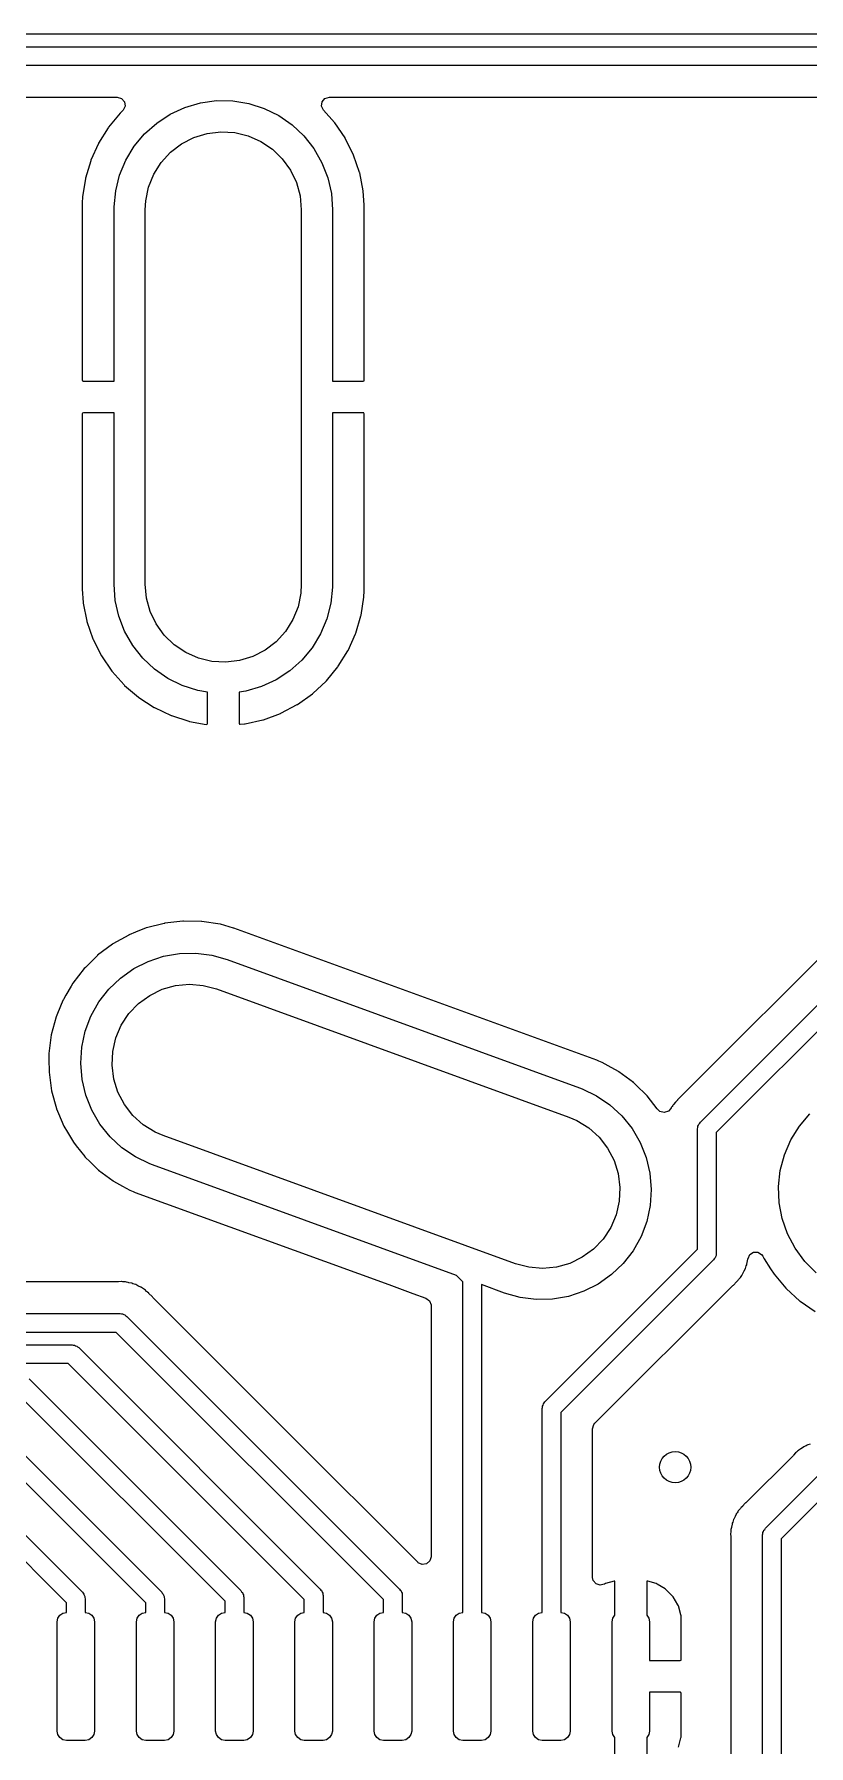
# Model space of a CAD drawing. Extents: x 14 to 417, y -165 to -100.
# Drawn here: x 166.9 to 179.3, y -148.61 to -121.19 of the extents above; entities that cross this region are included whole.
import ezdxf

# ---------------------------------------------------------------- set-up
doc = ezdxf.new("R2010")
doc.units = 0
doc.layers.add('BLACK', color=7, linetype='CONTINUOUS')

msp = doc.modelspace()

# ---------------------------------------------------------------- linework, layer by layer
at = {"layer": 'BLACK', "linetype": 'CONTINUOUS'}
for p, q in [((26.0011, -121.389), (186.643, -121.389)), ((186.787, -121.189), (50.8395, -121.189)), ((186.58, -121.689), (25.939, -121.689)), ((161.974, -122.197), (168.228, -122.197)), ((168.228, -122.197), (168.296, -122.218)), ((168.296, -122.218), (168.343, -122.271)), ((168.343, -122.271), (168.353, -122.341)), ((169.562, -122.288), (169.819, -122.253)), ((169.819, -122.253), (170.079, -122.257)), ((170.079, -122.257), (170.335, -122.298)), ((171.501, -122.343), (171.51, -122.273)), ((171.51, -122.273), (171.555, -122.219)), ((171.555, -122.219), (171.625, -122.197)), ((171.625, -122.197), (183.975, -122.197)), ((168.274, -122.454), (168.089, -122.679)), ((168.279, -122.448), (168.274, -122.454)), ((168.314, -122.416), (168.279, -122.448)), ((168.323, -122.406), (168.314, -122.416)), ((168.353, -122.341), (168.323, -122.406)), ((168.861, -122.612), (169.078, -122.469)), ((169.078, -122.469), (169.313, -122.361)), ((169.313, -122.361), (169.562, -122.288)), ((170.335, -122.298), (170.582, -122.377)), ((170.582, -122.377), (170.814, -122.492)), ((170.814, -122.492), (171.027, -122.64)), ((171.531, -122.407), (171.501, -122.343)), ((171.707, -122.604), (171.531, -122.407)), ((168.084, -122.686), (167.93, -122.934)), ((168.089, -122.679), (168.084, -122.686)), ((168.501, -122.984), (168.667, -122.784)), ((168.667, -122.784), (168.861, -122.612)), ((169.454, -122.843), (169.666, -122.777)), ((169.666, -122.777), (169.887, -122.751)), ((169.887, -122.751), (170.109, -122.763)), ((170.109, -122.763), (170.325, -122.815)), ((170.325, -122.815), (170.528, -122.905)), ((171.027, -122.64), (171.216, -122.818)), ((171.216, -122.818), (171.377, -123.021)), ((171.712, -122.61), (171.707, -122.604)), ((171.876, -122.851), (171.712, -122.61)), ((167.926, -122.941), (167.807, -123.207)), ((167.93, -122.934), (167.926, -122.941)), ((168.367, -123.206), (168.501, -122.984)), ((168.93, -123.244), (169.08, -123.08)), ((169.08, -123.08), (169.256, -122.945)), ((169.256, -122.945), (169.454, -122.843)), ((170.528, -122.905), (170.713, -123.029)), ((170.713, -123.029), (170.872, -123.183)), ((171.377, -123.021), (171.506, -123.247)), ((171.88, -122.859), (171.876, -122.851)), ((172.01, -123.119), (171.88, -122.859)), ((167.804, -123.215), (167.72, -123.495)), ((167.807, -123.207), (167.804, -123.215)), ((168.266, -123.445), (168.367, -123.206)), ((168.812, -123.433), (168.93, -123.244)), ((170.872, -123.183), (171.002, -123.364)), ((171.002, -123.364), (171.098, -123.564)), ((171.506, -123.247), (171.6, -123.488)), ((172.014, -123.127), (172.01, -123.119)), ((172.109, -123.403), (172.014, -123.127)), ((167.719, -123.503), (167.673, -123.791)), ((167.72, -123.495), (167.719, -123.503)), ((168.203, -123.696), (168.266, -123.445)), ((168.684, -123.856), (168.729, -123.639)), ((168.729, -123.639), (168.812, -123.433)), ((171.098, -123.564), (171.156, -123.779)), ((171.6, -123.488), (171.657, -123.741)), ((172.111, -123.411), (172.109, -123.403)), ((172.168, -123.697), (172.111, -123.411)), ((167.672, -123.798), (167.668, -123.887)), ((167.668, -123.887), (167.668, -123.89)), ((167.668, -123.89), (167.668, -126.728)), ((167.673, -123.791), (167.672, -123.798)), ((168.177, -123.954), (168.203, -123.696)), ((168.676, -124), (168.684, -123.856)), ((171.156, -123.779), (171.176, -124)), ((171.657, -123.741), (171.676, -124)), ((172.169, -123.705), (172.168, -123.697)), ((172.184, -123.922), (172.169, -123.705)), ((172.184, -123.926), (172.184, -123.922)), ((172.184, -126.732), (172.184, -123.926)), ((168.176, -124), (168.177, -123.954)), ((168.176, -126.746), (168.176, -124)), ((168.676, -130), (168.676, -124)), ((171.176, -124), (171.176, -130)), ((171.676, -124), (171.676, -126.746)), ((167.668, -126.728), (167.672, -126.743)), ((167.672, -126.743), (167.674, -126.744)), ((167.674, -126.744), (167.682, -126.746)), ((167.682, -126.746), (168.176, -126.746)), ((171.676, -126.746), (172.166, -126.746)), ((172.166, -126.746), (172.181, -126.742)), ((172.181, -126.742), (172.182, -126.74)), ((172.182, -126.74), (172.184, -126.732)), ((167.67, -127.26), (167.668, -127.268)), ((167.668, -127.268), (167.668, -130.074)), ((167.671, -127.258), (167.67, -127.26)), ((167.686, -127.254), (167.671, -127.258)), ((168.176, -127.254), (167.686, -127.254)), ((168.176, -130), (168.176, -127.254)), ((172.17, -127.254), (171.676, -127.254)), ((171.676, -127.254), (171.676, -130)), ((172.178, -127.256), (172.17, -127.254)), ((172.18, -127.257), (172.178, -127.256)), ((172.184, -127.272), (172.18, -127.257)), ((172.184, -130.11), (172.184, -127.272)), ((167.668, -130.074), (167.668, -130.078)), ((167.668, -130.078), (167.683, -130.295)), ((168.195, -130.259), (168.176, -130)), ((168.696, -130.221), (168.676, -130)), ((168.754, -130.436), (168.696, -130.221)), ((171.168, -130.144), (171.123, -130.361)), ((171.176, -130), (171.168, -130.144)), ((171.675, -130.046), (171.649, -130.304)), ((171.676, -130), (171.675, -130.046)), ((172.133, -130.497), (172.179, -130.209)), ((172.179, -130.209), (172.18, -130.202)), ((172.18, -130.202), (172.184, -130.113)), ((172.184, -130.113), (172.184, -130.11)), ((167.683, -130.295), (167.684, -130.303)), ((167.684, -130.303), (167.741, -130.589)), ((168.252, -130.512), (168.195, -130.259)), ((168.85, -130.636), (168.754, -130.436)), ((171.123, -130.361), (171.04, -130.567)), ((171.649, -130.304), (171.586, -130.555)), ((172.048, -130.785), (172.132, -130.505)), ((172.132, -130.505), (172.133, -130.497)), ((167.741, -130.589), (167.743, -130.597)), ((167.743, -130.597), (167.838, -130.873)), ((168.346, -130.753), (168.252, -130.512)), ((168.475, -130.979), (168.346, -130.753)), ((168.98, -130.817), (168.85, -130.636)), ((170.922, -130.756), (170.772, -130.92)), ((171.04, -130.567), (170.922, -130.756)), ((171.586, -130.555), (171.485, -130.794)), ((167.838, -130.873), (167.842, -130.881)), ((167.842, -130.881), (167.972, -131.141)), ((168.636, -131.182), (168.475, -130.979)), ((169.139, -130.971), (168.98, -130.817)), ((169.324, -131.095), (169.139, -130.971)), ((170.596, -131.055), (170.398, -131.157)), ((170.772, -130.92), (170.596, -131.055)), ((171.351, -131.016), (171.185, -131.216)), ((171.485, -130.794), (171.351, -131.016)), ((171.926, -131.059), (172.045, -130.793)), ((172.045, -130.793), (172.048, -130.785)), ((167.972, -131.141), (167.976, -131.149)), ((167.976, -131.149), (168.14, -131.39)), ((168.825, -131.36), (168.636, -131.182)), ((169.527, -131.185), (169.324, -131.095)), ((169.743, -131.237), (169.527, -131.185)), ((169.965, -131.249), (169.743, -131.237)), ((170.186, -131.223), (169.965, -131.249)), ((170.398, -131.157), (170.186, -131.223)), ((171.185, -131.216), (170.991, -131.388)), ((171.578, -131.546), (171.763, -131.321)), ((171.763, -131.321), (171.768, -131.314)), ((171.768, -131.314), (171.922, -131.066)), ((171.922, -131.066), (171.926, -131.059)), ((168.14, -131.39), (168.145, -131.396)), ((168.145, -131.396), (168.34, -131.614)), ((169.038, -131.508), (168.825, -131.36)), ((169.27, -131.623), (169.038, -131.508)), ((170.774, -131.531), (170.539, -131.639)), ((170.991, -131.388), (170.774, -131.531)), ((171.359, -131.751), (171.573, -131.552)), ((171.573, -131.552), (171.578, -131.546)), ((168.34, -131.614), (168.346, -131.62)), ((168.346, -131.62), (168.567, -131.809)), ((168.567, -131.809), (168.574, -131.814)), ((168.574, -131.814), (168.818, -131.973)), ((169.517, -131.702), (169.27, -131.623)), ((169.672, -131.727), (169.517, -131.702)), ((169.672, -132.229), (169.672, -131.727)), ((170.29, -131.712), (170.18, -131.727)), ((170.18, -131.727), (170.18, -132.226)), ((170.539, -131.639), (170.29, -131.712)), ((171.115, -131.925), (171.353, -131.756)), ((171.353, -131.756), (171.359, -131.751)), ((168.818, -131.973), (168.826, -131.977)), ((168.826, -131.977), (169.089, -132.102)), ((169.089, -132.102), (169.097, -132.105)), ((169.097, -132.105), (169.375, -132.195)), ((170.569, -132.17), (170.843, -132.069)), ((170.843, -132.069), (170.85, -132.065)), ((170.85, -132.065), (171.108, -131.929)), ((171.108, -131.929), (171.115, -131.925)), ((169.375, -132.195), (169.383, -132.197)), ((169.383, -132.197), (169.654, -132.245)), ((169.654, -132.245), (169.667, -132.244)), ((169.667, -132.244), (169.672, -132.229)), ((170.18, -132.226), (170.184, -132.241)), ((170.184, -132.241), (170.196, -132.243)), ((170.196, -132.243), (170.268, -132.237)), ((170.268, -132.237), (170.276, -132.236)), ((170.276, -132.236), (170.561, -132.172)), ((170.561, -132.172), (170.569, -132.17)), ((180.623, -134.841), (177.265, -138.198)), ((168.98, -135.433), (168.698, -135.504)), ((168.984, -135.432), (168.98, -135.433)), ((168.98, -135.433), (168.98, -135.433)), ((168.988, -135.431), (168.984, -135.432)), ((169.278, -135.398), (168.988, -135.431)), ((169.282, -135.397), (169.278, -135.398)), ((169.278, -135.398), (169.278, -135.398)), ((169.287, -135.397), (169.282, -135.397)), ((169.578, -135.402), (169.287, -135.397)), ((169.582, -135.402), (169.578, -135.402)), ((169.879, -135.447), (169.582, -135.402)), ((177.567, -138.616), (181.008, -135.174)), ((181.176, -135.43), (177.823, -138.784)), ((168.411, -135.619), (168.157, -135.762)), ((168.415, -135.617), (168.411, -135.619)), ((168.411, -135.619), (168.411, -135.619)), ((168.419, -135.615), (168.415, -135.617)), ((168.52, -135.575), (168.419, -135.615)), ((168.419, -135.615), (168.419, -135.615)), ((168.693, -135.505), (168.52, -135.575)), ((168.697, -135.504), (168.693, -135.505)), ((168.698, -135.504), (168.697, -135.504)), ((169.883, -135.448), (169.879, -135.447)), ((170.092, -135.509), (169.883, -135.448)), ((169.883, -135.448), (169.883, -135.448)), ((170.094, -135.51), (170.092, -135.509)), ((170.096, -135.51), (170.094, -135.51)), ((175.907, -137.625), (170.096, -135.51)), ((170.096, -135.51), (170.096, -135.51)), ((167.911, -135.947), (167.717, -136.139)), ((167.914, -135.944), (167.911, -135.947)), ((167.911, -135.947), (167.911, -135.947)), ((168.153, -135.764), (167.914, -135.944)), ((168.157, -135.762), (168.153, -135.764)), ((168.723, -136.041), (168.97, -135.96)), ((168.97, -135.96), (169.225, -135.916)), ((169.225, -135.916), (169.485, -135.91)), ((169.485, -135.91), (169.742, -135.943)), ((169.742, -135.943), (169.991, -136.013)), ((167.698, -136.158), (167.519, -136.388)), ((167.7, -136.155), (167.698, -136.158)), ((167.698, -136.158), (167.698, -136.158)), ((167.717, -136.139), (167.7, -136.155)), ((168.28, -136.308), (168.492, -136.158)), ((168.492, -136.158), (168.723, -136.041)), ((169.991, -136.013), (175.63, -138.066)), ((167.489, -136.439), (167.405, -136.583)), ((167.516, -136.392), (167.489, -136.439)), ((167.519, -136.388), (167.516, -136.392)), ((167.934, -136.692), (168.092, -136.487)), ((168.092, -136.487), (168.28, -136.308)), ((168.749, -136.586), (168.949, -136.489)), ((168.949, -136.489), (169.163, -136.429)), ((169.163, -136.429), (169.384, -136.408)), ((169.384, -136.408), (169.606, -136.426)), ((169.606, -136.426), (169.82, -136.483)), ((169.82, -136.483), (175.459, -138.535)), ((167.331, -136.734), (167.25, -136.928)), ((167.364, -136.655), (167.331, -136.734)), ((167.365, -136.651), (167.364, -136.655)), ((167.364, -136.655), (167.364, -136.655)), ((167.405, -136.583), (167.365, -136.651)), ((167.807, -136.918), (167.934, -136.692)), ((168.416, -136.878), (168.57, -136.717)), ((168.57, -136.717), (168.749, -136.586)), ((167.25, -136.928), (167.172, -137.218)), ((167.715, -137.161), (167.807, -136.918)), ((168.205, -137.268), (168.293, -137.063)), ((168.293, -137.063), (168.416, -136.878)), ((167.172, -137.218), (167.134, -137.516)), ((167.66, -137.414), (167.715, -137.161)), ((168.155, -137.484), (168.205, -137.268)), ((167.134, -137.516), (167.134, -137.614)), ((167.134, -137.614), (167.135, -137.807)), ((167.643, -137.673), (167.66, -137.414)), ((168.144, -137.706), (168.155, -137.484)), ((175.908, -137.626), (175.907, -137.625)), ((175.907, -137.625), (175.907, -137.625)), ((175.909, -137.626), (175.908, -137.626)), ((175.939, -137.639), (175.909, -137.626)), ((175.909, -137.626), (175.909, -137.626)), ((167.135, -137.807), (167.135, -137.816)), ((167.135, -137.816), (167.176, -138.113)), ((167.664, -137.932), (167.643, -137.673)), ((168.172, -137.926), (168.144, -137.706)), ((175.995, -137.662), (175.939, -137.639)), ((176.091, -137.715), (175.995, -137.662)), ((176.254, -137.805), (176.091, -137.715)), ((176.257, -137.807), (176.254, -137.805)), ((176.254, -137.805), (176.254, -137.805)), ((176.261, -137.81), (176.257, -137.807)), ((176.495, -137.984), (176.261, -137.81)), ((176.261, -137.81), (176.261, -137.81)), ((167.176, -138.113), (167.177, -138.117)), ((167.177, -138.117), (167.177, -138.117)), ((167.177, -138.117), (167.254, -138.397)), ((167.724, -138.184), (167.664, -137.932)), ((167.82, -138.425), (167.724, -138.184)), ((168.239, -138.138), (168.172, -137.926)), ((168.342, -138.335), (168.239, -138.138)), ((175.63, -138.066), (175.672, -138.082)), ((175.672, -138.082), (175.906, -138.195)), ((176.498, -137.986), (176.495, -137.984)), ((176.495, -137.984), (176.495, -137.984)), ((176.501, -137.989), (176.498, -137.986)), ((176.528, -138.016), (176.501, -137.989)), ((176.501, -137.989), (176.501, -137.989)), ((176.713, -138.195), (176.528, -138.016)), ((167.254, -138.397), (167.255, -138.402)), ((167.255, -138.402), (167.257, -138.406)), ((167.257, -138.406), (167.257, -138.406)), ((167.257, -138.406), (167.287, -138.477)), ((167.951, -138.649), (167.82, -138.425)), ((168.479, -138.51), (168.342, -138.335)), ((175.906, -138.195), (176.12, -138.34)), ((176.12, -138.34), (176.311, -138.517)), ((176.876, -138.402), (176.713, -138.195)), ((176.886, -138.415), (176.876, -138.402)), ((176.919, -138.444), (176.886, -138.415)), ((176.987, -138.463), (176.919, -138.444)), ((177.055, -138.441), (176.987, -138.463)), ((177.092, -138.397), (177.055, -138.441)), ((177.095, -138.398), (177.092, -138.397)), ((177.099, -138.391), (177.095, -138.398)), ((177.102, -138.384), (177.099, -138.391)), ((177.107, -138.377), (177.102, -138.384)), ((177.115, -138.367), (177.107, -138.377)), ((177.126, -138.35), (177.115, -138.367)), ((177.132, -138.339), (177.126, -138.35)), ((177.136, -138.332), (177.132, -138.339)), ((177.132, -138.339), (177.132, -138.339)), ((177.168, -138.298), (177.136, -138.332)), ((177.175, -138.289), (177.168, -138.298)), ((177.178, -138.285), (177.175, -138.289)), ((177.199, -138.265), (177.178, -138.285)), ((177.201, -138.262), (177.199, -138.265)), ((177.244, -138.216), (177.201, -138.262)), ((177.25, -138.21), (177.244, -138.216)), ((177.244, -138.216), (177.244, -138.216)), ((177.257, -138.206), (177.25, -138.21)), ((177.265, -138.198), (177.257, -138.206)), ((177.257, -138.206), (177.257, -138.206)), ((167.287, -138.477), (167.373, -138.679)), ((167.373, -138.679), (167.375, -138.682)), ((167.375, -138.682), (167.375, -138.682)), ((167.375, -138.682), (167.432, -138.779)), ((168.113, -138.851), (167.951, -138.649)), ((168.644, -138.659), (168.479, -138.51)), ((168.833, -138.776), (168.644, -138.659)), ((175.459, -138.535), (175.591, -138.592)), ((175.591, -138.592), (175.78, -138.709)), ((175.78, -138.709), (175.945, -138.858)), ((176.311, -138.517), (176.473, -138.719)), ((176.473, -138.719), (176.604, -138.943)), ((177.523, -138.722), (177.528, -138.703)), ((177.523, -140.654), (177.523, -138.722)), ((177.528, -138.683), (177.538, -138.666)), ((177.528, -138.703), (177.528, -138.683)), ((177.538, -138.666), (177.543, -138.647)), ((177.543, -138.647), (177.557, -138.633)), ((177.557, -138.633), (177.567, -138.616)), ((179.017, -138.902), (179.153, -138.681)), ((179.153, -138.681), (179.321, -138.483)), ((167.432, -138.779), (167.525, -138.937)), ((167.525, -138.937), (167.571, -138.995)), ((167.571, -138.995), (167.708, -139.169)), ((168.304, -139.028), (168.113, -138.851)), ((168.965, -138.833), (168.833, -138.776)), ((174.604, -140.885), (168.965, -138.833)), ((175.945, -138.858), (176.082, -139.033)), ((176.604, -138.943), (176.7, -139.184)), ((177.823, -138.784), (177.823, -140.716)), ((178.914, -139.14), (179.017, -138.902)), ((167.708, -139.169), (167.708, -139.169)), ((167.708, -139.169), (167.711, -139.173)), ((167.711, -139.173), (167.797, -139.256)), ((167.797, -139.256), (167.923, -139.379)), ((168.518, -139.173), (168.304, -139.028)), ((168.752, -139.286), (168.518, -139.173)), ((176.082, -139.033), (176.185, -139.23)), ((176.185, -139.23), (176.252, -139.442)), ((176.7, -139.184), (176.76, -139.436)), ((178.848, -139.391), (178.914, -139.14)), ((167.923, -139.379), (167.923, -139.379)), ((167.923, -139.379), (167.926, -139.382)), ((167.926, -139.382), (167.929, -139.384)), ((167.929, -139.384), (167.929, -139.384)), ((167.929, -139.384), (168.163, -139.558)), ((168.794, -139.302), (168.752, -139.286)), ((173.662, -141.074), (168.794, -139.302)), ((176.252, -139.442), (176.28, -139.662)), ((176.76, -139.436), (176.781, -139.695)), ((178.82, -139.649), (178.848, -139.391)), ((168.163, -139.558), (168.163, -139.558)), ((168.163, -139.558), (168.167, -139.561)), ((168.167, -139.561), (168.17, -139.563)), ((168.17, -139.563), (168.17, -139.563)), ((168.17, -139.563), (168.31, -139.64)), ((168.31, -139.64), (168.429, -139.706)), ((168.429, -139.706), (168.485, -139.729)), ((168.485, -139.729), (168.515, -139.742)), ((168.515, -139.742), (168.515, -139.742)), ((168.515, -139.742), (168.516, -139.742)), ((168.516, -139.742), (168.517, -139.743)), ((168.517, -139.743), (168.517, -139.743)), ((168.517, -139.743), (172.577, -141.22)), ((176.28, -139.662), (176.269, -139.884)), ((176.781, -139.695), (176.764, -139.954)), ((178.83, -139.908), (178.82, -139.649)), ((176.219, -140.1), (176.131, -140.305)), ((176.269, -139.884), (176.219, -140.1)), ((176.764, -139.954), (176.709, -140.207)), ((178.879, -140.163), (178.83, -139.908)), ((176.131, -140.305), (176.008, -140.49)), ((176.709, -140.207), (176.617, -140.45)), ((178.964, -140.408), (178.879, -140.163)), ((175.078, -143.099), (177.523, -140.654)), ((175.854, -140.651), (175.675, -140.782)), ((176.008, -140.49), (175.854, -140.651)), ((176.617, -140.45), (176.49, -140.676)), ((179.085, -140.637), (178.964, -140.408)), ((179.238, -140.847), (179.085, -140.637)), ((174.818, -140.942), (174.604, -140.885)), ((175.475, -140.879), (175.261, -140.939)), ((177.779, -140.822), (175.334, -143.267)), ((175.675, -140.782), (175.475, -140.879)), ((176.332, -140.881), (176.144, -141.06)), ((176.49, -140.676), (176.332, -140.881)), ((177.789, -140.805), (177.779, -140.822)), ((177.803, -140.791), (177.789, -140.805)), ((177.808, -140.772), (177.803, -140.791)), ((177.818, -140.755), (177.808, -140.772)), ((177.823, -140.716), (177.818, -140.735)), ((177.818, -140.735), (177.818, -140.755)), ((178.295, -140.94), (178.302, -140.921)), ((178.302, -140.921), (178.31, -140.901)), ((178.31, -140.901), (178.318, -140.856)), ((178.318, -140.856), (178.32, -140.844)), ((178.32, -140.844), (178.33, -140.807)), ((178.33, -140.807), (178.332, -140.799)), ((178.332, -140.799), (178.358, -140.738)), ((178.332, -140.799), (178.332, -140.799)), ((178.358, -140.738), (178.417, -140.699)), ((178.417, -140.699), (178.488, -140.698)), ((178.488, -140.698), (178.549, -140.735)), ((178.549, -140.735), (178.569, -140.766)), ((178.569, -140.766), (178.584, -140.797)), ((178.584, -140.797), (178.585, -140.801)), ((178.585, -140.801), (178.588, -140.804)), ((178.588, -140.804), (178.588, -140.804)), ((178.588, -140.804), (178.692, -140.967)), ((179.421, -141.031), (179.238, -140.847)), ((168.238, -141.175), (158.462, -141.175)), ((168.25, -141.175), (168.238, -141.175)), ((168.296, -141.17), (168.25, -141.175)), ((168.304, -141.171), (168.296, -141.17)), ((168.317, -141.174), (168.304, -141.171)), ((168.337, -141.175), (168.317, -141.174)), ((168.358, -141.175), (168.337, -141.175)), ((168.375, -141.179), (168.358, -141.175)), ((168.403, -141.187), (168.375, -141.179)), ((168.415, -141.189), (168.403, -141.187)), ((168.46, -141.196), (168.415, -141.189)), ((168.48, -141.205), (168.46, -141.196)), ((173.764, -141.176), (173.662, -141.074)), ((173.764, -146.471), (173.764, -141.176)), ((175.04, -140.96), (174.818, -140.942)), ((175.261, -140.939), (175.04, -140.96)), ((176.144, -141.06), (175.932, -141.21)), ((178.096, -141.227), (178.145, -141.176)), ((178.145, -141.176), (178.147, -141.173)), ((178.147, -141.173), (178.168, -141.152)), ((178.168, -141.152), (178.171, -141.149)), ((178.171, -141.149), (178.178, -141.14)), ((178.178, -141.14), (178.18, -141.138)), ((178.18, -141.138), (178.21, -141.106)), ((178.21, -141.106), (178.22, -141.087)), ((178.22, -141.087), (178.231, -141.071)), ((178.231, -141.071), (178.239, -141.06)), ((178.239, -141.06), (178.244, -141.054)), ((178.239, -141.06), (178.239, -141.06)), ((178.244, -141.054), (178.263, -141.011)), ((178.263, -141.011), (178.268, -141.001)), ((178.268, -141.001), (178.29, -140.96)), ((178.29, -140.96), (178.295, -140.94)), ((178.692, -140.967), (178.747, -141.053)), ((178.747, -141.053), (178.801, -141.117)), ((178.801, -141.117), (178.938, -141.279)), ((168.499, -141.211), (168.48, -141.205)), ((168.519, -141.216), (168.499, -141.211)), ((168.526, -141.22), (168.519, -141.216)), ((168.56, -141.239), (168.526, -141.22)), ((168.526, -141.22), (168.526, -141.22)), ((168.57, -141.244), (168.56, -141.239)), ((168.606, -141.259), (168.57, -141.244)), ((168.613, -141.262), (168.606, -141.259)), ((168.606, -141.259), (168.606, -141.259)), ((168.619, -141.267), (168.613, -141.262)), ((168.63, -141.275), (168.619, -141.267)), ((168.646, -141.286), (168.63, -141.275)), ((168.658, -141.293), (168.646, -141.286)), ((168.665, -141.297), (168.658, -141.293)), ((168.678, -141.308), (168.665, -141.297)), ((168.699, -141.328), (168.678, -141.308)), ((168.708, -141.336), (168.699, -141.328)), ((168.711, -141.339), (168.708, -141.336)), ((168.732, -141.359), (168.711, -141.339)), ((168.735, -141.362), (168.732, -141.359)), ((168.786, -141.411), (168.735, -141.362)), ((168.791, -141.417), (168.786, -141.411)), ((168.799, -141.426), (168.791, -141.417)), ((168.791, -141.417), (168.791, -141.417)), ((170.923, -143.551), (168.799, -141.426)), ((172.577, -141.22), (172.963, -141.361)), ((172.963, -141.361), (173.172, -141.437)), ((173.172, -141.437), (173.23, -141.479)), ((174.433, -141.355), (174.064, -141.22)), ((174.064, -141.22), (174.064, -146.471)), ((174.682, -141.425), (174.433, -141.355)), ((174.939, -141.458), (174.682, -141.425)), ((175.199, -141.452), (174.939, -141.458)), ((175.454, -141.408), (175.199, -141.452)), ((175.701, -141.327), (175.454, -141.408)), ((175.932, -141.21), (175.701, -141.327)), ((175.879, -143.441), (178.081, -141.24)), ((178.081, -141.24), (178.089, -141.232)), ((178.089, -141.232), (178.096, -141.227)), ((178.089, -141.232), (178.089, -141.232)), ((178.938, -141.279), (178.938, -141.279)), ((178.938, -141.279), (178.941, -141.282)), ((178.941, -141.282), (179.163, -141.484)), ((151.738, -141.684), (168.275, -141.684)), ((168.275, -141.684), (168.294, -141.689)), ((168.294, -141.689), (168.314, -141.689)), ((168.314, -141.689), (168.331, -141.699)), ((168.331, -141.699), (168.35, -141.704)), ((168.35, -141.704), (168.364, -141.718)), ((168.364, -141.718), (168.381, -141.728)), ((168.381, -141.728), (172.75, -146.096)), ((173.23, -141.479), (173.255, -141.545)), ((173.255, -141.545), (173.255, -141.555)), ((173.255, -141.555), (173.255, -145.578)), ((179.163, -141.484), (179.166, -141.486)), ((179.166, -141.486), (179.166, -141.486)), ((179.166, -141.486), (179.406, -141.652)), ((168.213, -141.984), (151.676, -141.984)), ((172.494, -146.265), (168.213, -141.984)), ((126.965, -142.183), (167.505, -142.183)), ((167.505, -142.183), (167.524, -142.188)), ((167.524, -142.188), (167.543, -142.188)), ((167.543, -142.188), (167.56, -142.198)), ((167.56, -142.198), (167.58, -142.203)), ((167.58, -142.203), (167.593, -142.217)), ((167.593, -142.217), (167.611, -142.227)), ((167.611, -142.227), (171.48, -146.096)), ((167.442, -142.483), (126.903, -142.483)), ((171.224, -146.265), (167.442, -142.483)), ((166.815, -142.727), (170.21, -146.122)), ((169.954, -146.29), (166.646, -142.983)), ((175.054, -143.13), (175.068, -143.116)), ((175.068, -143.116), (175.078, -143.099)), ((166.019, -143.226), (168.94, -146.147)), ((175.034, -143.205), (175.039, -143.186)), ((175.034, -146.471), (175.034, -143.205)), ((175.039, -143.166), (175.049, -143.149)), ((175.039, -143.186), (175.039, -143.166)), ((175.049, -143.149), (175.054, -143.13)), ((175.334, -143.267), (175.334, -146.471)), ((168.684, -146.315), (165.851, -143.482)), ((173.04, -145.668), (170.923, -143.551)), ((175.842, -143.53), (175.862, -143.462)), ((175.842, -145.909), (175.842, -143.53)), ((175.862, -143.462), (175.879, -143.441)), ((165.248, -143.726), (167.67, -146.147)), ((179.09, -143.915), (179.06, -143.951)), ((179.107, -143.903), (179.09, -143.915)), ((179.122, -143.89), (179.107, -143.903)), ((179.137, -143.875), (179.122, -143.89)), ((179.144, -143.871), (179.137, -143.875)), ((179.177, -143.851), (179.144, -143.871)), ((179.144, -143.871), (179.144, -143.871)), ((179.187, -143.845), (179.177, -143.851)), ((179.224, -143.817), (179.187, -143.845)), ((179.244, -143.809), (179.224, -143.817)), ((179.262, -143.801), (179.244, -143.809)), ((179.28, -143.79), (179.262, -143.801)), ((179.288, -143.788), (179.28, -143.79)), ((179.325, -143.777), (179.288, -143.788)), ((179.288, -143.788), (179.288, -143.788)), ((167.414, -146.315), (165.08, -143.982)), ((179.052, -143.96), (178.307, -144.705)), ((179.06, -143.951), (179.052, -143.96)), ((178.608, -145.123), (179.438, -144.293)), ((178.286, -144.723), (178.243, -144.769)), ((178.291, -144.717), (178.286, -144.723)), ((178.286, -144.723), (178.286, -144.723)), ((178.298, -144.713), (178.291, -144.717)), ((178.307, -144.705), (178.298, -144.713)), ((178.298, -144.713), (178.298, -144.713)), ((179.606, -144.549), (178.864, -145.291)), ((178.086, -145.024), (178.077, -145.043)), ((178.092, -145.005), (178.086, -145.024)), ((178.097, -144.984), (178.092, -145.005)), ((178.101, -144.977), (178.097, -144.984)), ((178.12, -144.944), (178.101, -144.977)), ((178.125, -144.933), (178.12, -144.944)), ((178.14, -144.898), (178.125, -144.933)), ((178.143, -144.891), (178.14, -144.898)), ((178.14, -144.898), (178.14, -144.898)), ((178.149, -144.883), (178.143, -144.891)), ((178.156, -144.874), (178.149, -144.883)), ((178.167, -144.857), (178.156, -144.874)), ((178.174, -144.845), (178.167, -144.857)), ((178.177, -144.838), (178.174, -144.845)), ((178.174, -144.845), (178.174, -144.845)), ((178.209, -144.805), (178.177, -144.838)), ((178.217, -144.796), (178.209, -144.805)), ((178.219, -144.792), (178.217, -144.796)), ((178.24, -144.772), (178.219, -144.792)), ((178.243, -144.769), (178.24, -144.772)), ((178.054, -145.187), (178.051, -145.208)), ((178.051, -145.208), (178.052, -145.216)), ((178.052, -145.216), (178.055, -145.254)), ((178.056, -145.167), (178.054, -145.187)), ((178.055, -145.254), (178.056, -145.266)), ((178.064, -145.113), (178.056, -145.145)), ((178.056, -145.145), (178.056, -145.167)), ((178.056, -145.266), (178.056, -149.949)), ((178.067, -145.101), (178.064, -145.113)), ((178.07, -145.089), (178.067, -145.101)), ((178.076, -145.051), (178.07, -145.089)), ((178.077, -145.043), (178.076, -145.051)), ((178.564, -145.229), (178.57, -145.21)), ((178.564, -150.303), (178.564, -145.229)), ((178.57, -145.19), (178.579, -145.173)), ((178.57, -145.21), (178.57, -145.19)), ((178.579, -145.173), (178.584, -145.154)), ((178.584, -145.154), (178.598, -145.14)), ((178.598, -145.14), (178.608, -145.123)), ((178.864, -145.291), (178.864, -150.303)), ((173.255, -145.578), (173.235, -145.647)), ((173.047, -145.674), (173.04, -145.668)), ((173.111, -145.703), (173.047, -145.674)), ((173.182, -145.693), (173.111, -145.703)), ((173.235, -145.647), (173.182, -145.693)), ((170.21, -146.122), (170.22, -146.139)), ((171.48, -146.096), (171.49, -146.113)), ((171.49, -146.113), (171.504, -146.127)), ((171.504, -146.127), (171.509, -146.146)), ((172.75, -146.096), (172.76, -146.113)), ((172.76, -146.113), (172.774, -146.127)), ((172.774, -146.127), (172.779, -146.146)), ((175.852, -145.957), (175.842, -145.909)), ((175.896, -146.012), (175.852, -145.957)), ((175.964, -146.034), (175.896, -146.012)), ((176.026, -146.019), (175.964, -146.034)), ((176.031, -146.017), (176.026, -146.02)), ((176.026, -146.02), (176.026, -146.019)), ((176.032, -146.017), (176.031, -146.017)), ((176.034, -146.016), (176.032, -146.017)), ((176.048, -146.01), (176.034, -146.016)), ((176.188, -145.969), (176.048, -146.01)), ((176.196, -145.971), (176.188, -145.969)), ((176.2, -145.984), (176.196, -145.971)), ((176.2, -146.514), (176.2, -145.984)), ((176.711, -145.971), (176.708, -145.978)), ((176.708, -145.978), (176.708, -146.514)), ((176.725, -145.971), (176.711, -145.971)), ((176.86, -146.01), (176.725, -145.971)), ((176.874, -146.016), (176.86, -146.01)), ((177.003, -146.093), (176.874, -146.016)), ((177.016, -146.103), (177.003, -146.093)), ((177.122, -146.209), (177.016, -146.103)), ((167.414, -146.471), (167.414, -146.315)), ((167.67, -146.147), (167.68, -146.164)), ((167.68, -146.164), (167.694, -146.178)), ((167.694, -146.178), (167.699, -146.197)), ((167.699, -146.197), (167.709, -146.214)), ((167.709, -146.214), (167.709, -146.234)), ((167.709, -146.234), (167.714, -146.253)), ((167.714, -146.253), (167.714, -146.471)), ((168.684, -146.471), (168.684, -146.315)), ((168.94, -146.147), (168.95, -146.164)), ((168.95, -146.164), (168.964, -146.178)), ((168.964, -146.178), (168.969, -146.197)), ((168.969, -146.197), (168.979, -146.214)), ((168.979, -146.214), (168.979, -146.234)), ((168.979, -146.234), (168.984, -146.253)), ((168.984, -146.253), (168.984, -146.471)), ((169.954, -146.471), (169.954, -146.29)), ((170.22, -146.139), (170.234, -146.153)), ((170.234, -146.153), (170.239, -146.172)), ((170.239, -146.172), (170.249, -146.189)), ((170.249, -146.189), (170.249, -146.209)), ((170.249, -146.209), (170.254, -146.228)), ((170.254, -146.228), (170.254, -146.471)), ((171.224, -146.471), (171.224, -146.265)), ((171.509, -146.146), (171.519, -146.164)), ((171.519, -146.164), (171.519, -146.183)), ((171.519, -146.183), (171.524, -146.202)), ((171.524, -146.202), (171.524, -146.471)), ((172.494, -146.471), (172.494, -146.265)), ((172.779, -146.146), (172.789, -146.164)), ((172.789, -146.164), (172.789, -146.183)), ((172.789, -146.183), (172.794, -146.202)), ((172.794, -146.202), (172.794, -146.471)), ((177.132, -146.221), (177.122, -146.209)), ((177.208, -146.351), (177.132, -146.221)), ((177.215, -146.365), (177.208, -146.351)), ((177.257, -146.511), (177.215, -146.365)), ((167.264, -146.621), (167.275, -146.564)), ((167.264, -148.371), (167.264, -146.621)), ((167.275, -146.564), (167.308, -146.515)), ((167.308, -146.515), (167.356, -146.482)), ((167.356, -146.482), (167.414, -146.471)), ((167.714, -146.471), (167.771, -146.482)), ((167.771, -146.482), (167.82, -146.515)), ((167.82, -146.515), (167.852, -146.564)), ((167.852, -146.564), (167.864, -146.621)), ((167.864, -146.621), (167.864, -148.371)), ((168.534, -146.621), (168.545, -146.564)), ((168.534, -148.371), (168.534, -146.621)), ((168.545, -146.564), (168.578, -146.515)), ((168.578, -146.515), (168.626, -146.482)), ((168.626, -146.482), (168.684, -146.471)), ((168.984, -146.471), (169.041, -146.482)), ((169.041, -146.482), (169.09, -146.515)), ((169.09, -146.515), (169.122, -146.564)), ((169.122, -146.564), (169.134, -146.621)), ((169.134, -146.621), (169.134, -148.371)), ((169.804, -146.621), (169.815, -146.564)), ((169.804, -148.371), (169.804, -146.621)), ((169.815, -146.564), (169.848, -146.515)), ((169.848, -146.515), (169.896, -146.482)), ((169.896, -146.482), (169.954, -146.471)), ((170.254, -146.471), (170.311, -146.482)), ((170.311, -146.482), (170.36, -146.515)), ((170.36, -146.515), (170.392, -146.564)), ((170.392, -146.564), (170.404, -146.621)), ((170.404, -146.621), (170.404, -148.371)), ((171.074, -146.621), (171.085, -146.564)), ((171.074, -148.371), (171.074, -146.621)), ((171.085, -146.564), (171.118, -146.515)), ((171.118, -146.515), (171.166, -146.482)), ((171.166, -146.482), (171.224, -146.471)), ((171.524, -146.471), (171.581, -146.482)), ((171.581, -146.482), (171.63, -146.515)), ((171.63, -146.515), (171.662, -146.564)), ((171.662, -146.564), (171.674, -146.621)), ((171.674, -146.621), (171.674, -148.371)), ((172.344, -146.621), (172.355, -146.564)), ((172.344, -148.371), (172.344, -146.621)), ((172.355, -146.564), (172.388, -146.515)), ((172.388, -146.515), (172.436, -146.482)), ((172.436, -146.482), (172.494, -146.471)), ((172.794, -146.471), (172.851, -146.482)), ((172.851, -146.482), (172.9, -146.515)), ((172.9, -146.515), (172.932, -146.564)), ((172.932, -146.564), (172.944, -146.621)), ((172.944, -146.621), (172.944, -148.371)), ((173.614, -146.621), (173.625, -146.564)), ((173.614, -148.371), (173.614, -146.621)), ((173.625, -146.564), (173.658, -146.515)), ((173.658, -146.515), (173.706, -146.482)), ((173.706, -146.482), (173.764, -146.471)), ((174.064, -146.471), (174.121, -146.482)), ((174.121, -146.482), (174.17, -146.515)), ((174.17, -146.515), (174.202, -146.564)), ((174.202, -146.564), (174.214, -146.621)), ((174.214, -146.621), (174.214, -148.371)), ((174.884, -146.621), (174.895, -146.564)), ((174.884, -148.371), (174.884, -146.621)), ((174.895, -146.564), (174.928, -146.515)), ((174.928, -146.515), (174.976, -146.482)), ((174.976, -146.482), (175.034, -146.471)), ((175.334, -146.471), (175.391, -146.482)), ((175.391, -146.482), (175.44, -146.515)), ((175.44, -146.515), (175.472, -146.564)), ((175.472, -146.564), (175.484, -146.621)), ((175.484, -146.621), (175.484, -148.371)), ((176.154, -146.621), (176.165, -146.564)), ((176.154, -148.371), (176.154, -146.621)), ((176.165, -146.564), (176.198, -146.515)), ((176.198, -146.515), (176.2, -146.514)), ((176.708, -146.514), (176.71, -146.515)), ((176.71, -146.515), (176.742, -146.564)), ((176.742, -146.564), (176.754, -146.621)), ((176.754, -146.621), (176.754, -147.242)), ((177.259, -146.524), (177.257, -146.511)), ((177.262, -146.552), (177.259, -146.524)), ((177.262, -146.557), (177.262, -146.552)), ((177.262, -147.228), (177.262, -146.557)), ((177.26, -147.236), (177.262, -147.228)), ((176.754, -147.242), (177.244, -147.242)), ((177.244, -147.242), (177.259, -147.238)), ((177.259, -147.238), (177.26, -147.236)), ((177.248, -147.75), (176.754, -147.75)), ((176.754, -147.75), (176.754, -148.371)), ((177.256, -147.752), (177.248, -147.75)), ((177.257, -147.753), (177.256, -147.752)), ((177.262, -147.768), (177.257, -147.753)), ((177.262, -148.435), (177.262, -147.768)), ((167.275, -148.428), (167.264, -148.371)), ((167.308, -148.477), (167.275, -148.428)), ((167.356, -148.51), (167.308, -148.477)), ((167.414, -148.521), (167.356, -148.51)), ((167.714, -148.521), (167.414, -148.521)), ((167.771, -148.51), (167.714, -148.521)), ((167.82, -148.477), (167.771, -148.51)), ((167.852, -148.428), (167.82, -148.477)), ((167.864, -148.371), (167.852, -148.428)), ((168.545, -148.428), (168.534, -148.371)), ((168.578, -148.477), (168.545, -148.428)), ((168.626, -148.51), (168.578, -148.477)), ((168.684, -148.521), (168.626, -148.51)), ((168.984, -148.521), (168.684, -148.521)), ((169.041, -148.51), (168.984, -148.521)), ((169.09, -148.477), (169.041, -148.51)), ((169.122, -148.428), (169.09, -148.477)), ((169.134, -148.371), (169.122, -148.428)), ((169.815, -148.428), (169.804, -148.371)), ((169.848, -148.477), (169.815, -148.428)), ((169.896, -148.51), (169.848, -148.477)), ((169.954, -148.521), (169.896, -148.51)), ((170.254, -148.521), (169.954, -148.521)), ((170.311, -148.51), (170.254, -148.521)), ((170.36, -148.477), (170.311, -148.51)), ((170.392, -148.428), (170.36, -148.477)), ((170.404, -148.371), (170.392, -148.428)), ((171.085, -148.428), (171.074, -148.371)), ((171.118, -148.477), (171.085, -148.428)), ((171.166, -148.51), (171.118, -148.477)), ((171.224, -148.521), (171.166, -148.51)), ((171.524, -148.521), (171.224, -148.521)), ((171.581, -148.51), (171.524, -148.521)), ((171.63, -148.477), (171.581, -148.51)), ((171.662, -148.428), (171.63, -148.477)), ((171.674, -148.371), (171.662, -148.428)), ((172.355, -148.428), (172.344, -148.371)), ((172.388, -148.477), (172.355, -148.428)), ((172.436, -148.51), (172.388, -148.477)), ((172.494, -148.521), (172.436, -148.51)), ((172.794, -148.521), (172.494, -148.521)), ((172.851, -148.51), (172.794, -148.521)), ((172.9, -148.477), (172.851, -148.51)), ((172.932, -148.428), (172.9, -148.477)), ((172.944, -148.371), (172.932, -148.428)), ((173.625, -148.428), (173.614, -148.371)), ((173.658, -148.477), (173.625, -148.428)), ((173.706, -148.51), (173.658, -148.477)), ((173.764, -148.521), (173.706, -148.51)), ((174.064, -148.521), (173.764, -148.521)), ((174.121, -148.51), (174.064, -148.521)), ((174.17, -148.477), (174.121, -148.51)), ((174.202, -148.428), (174.17, -148.477)), ((174.214, -148.371), (174.202, -148.428)), ((174.895, -148.428), (174.884, -148.371)), ((174.928, -148.477), (174.895, -148.428)), ((174.976, -148.51), (174.928, -148.477)), ((175.034, -148.521), (174.976, -148.51)), ((175.334, -148.521), (175.034, -148.521)), ((175.391, -148.51), (175.334, -148.521)), ((175.44, -148.477), (175.391, -148.51)), ((175.472, -148.428), (175.44, -148.477)), ((175.484, -148.371), (175.472, -148.428)), ((176.165, -148.428), (176.154, -148.371)), ((176.198, -148.477), (176.165, -148.428)), ((176.2, -148.478), (176.198, -148.477)), ((176.2, -149.014), (176.2, -148.478)), ((176.71, -148.477), (176.708, -148.478)), ((176.708, -148.478), (176.708, -149.008)), ((176.742, -148.428), (176.71, -148.477)), ((176.754, -148.371), (176.742, -148.428)), ((177.215, -148.627), (177.257, -148.481)), ((177.257, -148.481), (177.259, -148.468)), ((177.259, -148.468), (177.262, -148.44)), ((177.262, -148.44), (177.262, -148.435))]:
    msp.add_line(p, q, dxfattribs=at)
at = {"layer": 'BLACK'}
msp.add_circle((177.165, -144.145), 0.25, dxfattribs=at)

doc.saveas('drawing.dxf')
